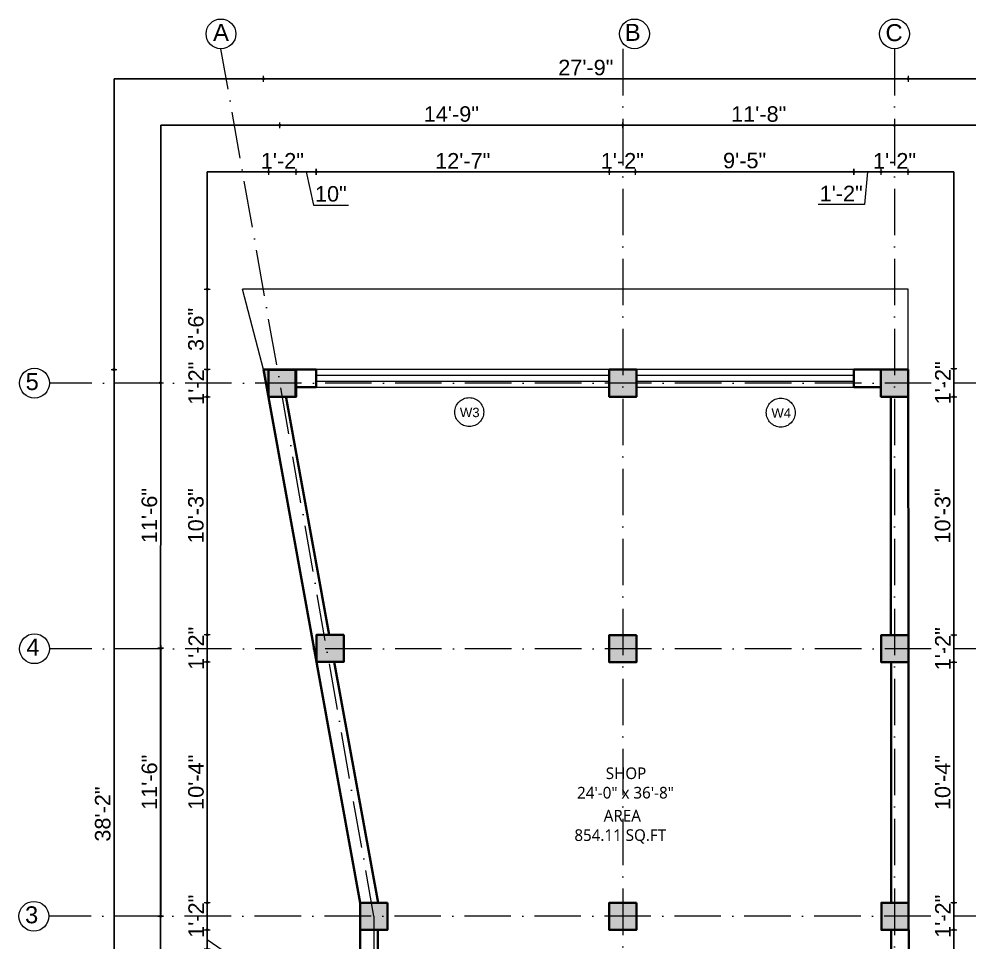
# Model space of a CAD drawing. Header units: inches. Extents: x 2670288 to 2672693, y 789942 to 794071.
# Drawn here: x 2670917.9 to 2671408, y 791451.3 to 791927.9 of the extents above; entities that cross this region are included whole.
import ezdxf

# ---------------------------------------------------------------- set-up
doc = ezdxf.new("R2010")
doc.units = ezdxf.units.IN
doc.header["$MEASUREMENT"] = 0
doc.header["$PDMODE"] = 99
for name, pattern in [('ACAD_ISO04W100', [30, 24, -3, 0, -3]), ('ACAD_ISO10W100', [18, 12, -3, 0, -3]), ('SOLID', [0])]:
    doc.linetypes.add(name, pattern=pattern)
for name, color, linetype, lineweight in [('CENTER  LINE RA', 10, 'ACAD_ISO04W100', 18), ('CONC. OUTLINE RA', 150, 'Continuous', 40), ('DOOR-WIN RA', 3, 'Continuous', 20), ('Hatch', 254, 'Continuous', 9), ('stair EA', 132, 'Continuous', 5), ('TEXT RA', 254, 'Continuous', 20), ('TEXTURE EA', 8, 'ACAD_ISO10W100', 9), ('wall EA', 24, 'Continuous', 40)]:
    doc.layers.add(name, color=color, linetype=linetype, lineweight=lineweight)
for name, color, linetype in [('HACTH', 7, 'Continuous'), ('lettring', 7, 'Continuous'), ('text EA', 7, 'Continuous')]:
    doc.layers.add(name, color=color, linetype=linetype)
doc.styles.add('DIM 8', font='arial.ttf', dxfattribs={"height": 8})
doc.styles.add('MtXpl_Trebuchet_MS', font='trebuc.ttf')
doc.styles.get("Standard").update_dxf_attribs({"font": 'arial.ttf'})
doc.dimstyles.new('Copy of DIM 8', dxfattribs={"dimtxt": 8, "dimasz": 1, "dimexe": 6, "dimexo": 18, "dimgap": 1.6875, "dimtad": 1, "dimdec": 0, "dimzin": 3, "dimdsep": 46, "dimlunit": 4, "dimtxsty": 'DIM 8', "dimblk": 'dot 2', "dimcen": 0.09375, "dimse1": 1, "dimse2": 1, "dimclrd": 1, "dimclre": 1, "dimclrt": 256, "dimadec": 0, "dimazin": 0, "dimtfac": 0.75, "dimtdec": 0, "dimtix": 1, "dimtmove": 1, "dimatfit": 3, "dimldrblk": 'DOT', "dimfxl": 1, "dimtolj": 1, "dimtzin": 0, "dimlwd": 9, "dimlwe": 9, "dimarcsym": 0})

# ---------------------------------------------------------------- blocks, each defined once
blk = doc.blocks.new('dot1')
at = {"layer": 'Hatch'}
h = blk.add_hatch(color=256, dxfattribs=at)
edge = h.paths.add_edge_path()
edge.add_arc((0, 0), 1, 0, 360)
for p, q in [((3, 0), (-3, 0)), ((0, 3), (0, -3))]:
    blk.add_line(p, q, dxfattribs=at)
blk.add_circle((0, 0), 1, dxfattribs=at)
blk = doc.blocks.new('dot 2')
at = {"layer": 'Hatch', "xscale": 0.5, "yscale": 0.5, "zscale": 0.5}
blk.add_blockref('dot1', (0, 0), dxfattribs=at)
blk = doc.blocks.new('*D1734')
at = {"layer": 'Defpoints', "color": 0, "transparency": 16777216}
for p in [(2671060.91, 791849.04), (2671046.61, 791732.97), (2671060.91, 791732.97)]:
    blk.add_point(p, dxfattribs=at)
at = {"layer": 'lettring', "color": 1, "lineweight": 9, "transparency": 16777216}
for p, q in [((2671045.61, 791849.04), (2671044.61, 791849.04)), ((2671046.61, 791849.04), (2671060.91, 791849.04)), ((2671061.91, 791849.04), (2671062.91, 791849.04))]:
    blk.add_line(p, q, dxfattribs=at)
blk.add_blockref('dot 2', (2671046.61, 791849.04), dxfattribs=at)
at = {"layer": 'lettring', "color": 1, "lineweight": 9, "transparency": 16777216, "rotation": 180}
blk.add_blockref('dot 2', (2671060.91, 791849.04), dxfattribs=at)
at = {"layer": 'lettring', "transparency": 16777216, "insert": (2671053.76, 791854.74), "char_height": 8, "attachment_point": 5, "style": 'DIM 8'}
blk.add_mtext('\\A1;1\'-2"', dxfattribs=at)
blk = doc.blocks.new('_Dot')
at = {"color": 0, "linetype": 'ByBlock', "lineweight": -2}
blk.add_line((-0.5, 0), (-1, 0), dxfattribs=at)
at = {"color": 0, "linetype": 'ByBlock', "const_width": 0.5}
blk.add_lwpolyline([(-0.25, 0, 1), (0.25, 0, 1)], format="xyb", close=True, dxfattribs=at)
blk = doc.blocks.new('*D1735')
at = {"layer": 'Defpoints', "color": 0, "transparency": 16777216}
for p in [(2671071.23, 791849.04), (2671071.23, 791747.04), (2671060.91, 791732.97)]:
    blk.add_point(p, dxfattribs=at)
at = {"layer": 'lettring', "color": 1, "lineweight": 9, "transparency": 16777216}
for p, q in [((2671061.91, 791849.04), (2671070.23, 791849.04)), ((2671066.07, 791849.04), (2671069.76, 791831.86)), ((2671069.76, 791831.86), (2671087.8, 791831.86))]:
    blk.add_line(p, q, dxfattribs=at)
at = {"layer": 'lettring', "color": 1, "lineweight": 9, "transparency": 16777216, "rotation": 180}
blk.add_blockref('dot 2', (2671060.91, 791849.04), dxfattribs=at)
at = {"layer": 'lettring', "color": 1, "lineweight": 9, "transparency": 16777216}
blk.add_blockref('dot 2', (2671071.23, 791849.04), dxfattribs=at)
at = {"layer": 'lettring', "transparency": 16777216, "insert": (2671078.78, 791837.63), "char_height": 8, "attachment_point": 5, "style": 'DIM 8'}
blk.add_mtext('\\A1;10"', dxfattribs=at)
blk = doc.blocks.new('*D1737')
at = {"layer": 'Defpoints', "color": 0, "transparency": 16777216}
for p in [(2671235.91, 791849.04), (2671222.41, 791747.04), (2671235.91, 791747.04)]:
    blk.add_point(p, dxfattribs=at)
at = {"layer": 'lettring', "color": 1, "lineweight": 9, "transparency": 16777216}
for p, q in [((2671221.41, 791849.04), (2671220.41, 791849.04)), ((2671222.41, 791849.04), (2671235.91, 791849.04)), ((2671236.91, 791849.04), (2671237.91, 791849.04))]:
    blk.add_line(p, q, dxfattribs=at)
blk.add_blockref('dot 2', (2671222.41, 791849.04), dxfattribs=at)
at = {"layer": 'lettring', "color": 1, "lineweight": 9, "transparency": 16777216, "rotation": 180}
blk.add_blockref('dot 2', (2671235.91, 791849.04), dxfattribs=at)
at = {"layer": 'lettring', "transparency": 16777216, "insert": (2671229.16, 791854.74), "char_height": 8, "attachment_point": 5, "style": 'DIM 8'}
blk.add_mtext('\\A1;1\'-2"', dxfattribs=at)
blk = doc.blocks.new('*D1738')
at = {"layer": 'Defpoints', "color": 0, "transparency": 16777216}
for p in [(2671348.61, 791849.04), (2671235.91, 791747.04), (2671348.61, 791747.04)]:
    blk.add_point(p, dxfattribs=at)
at = {"layer": 'lettring', "color": 1, "lineweight": 9, "transparency": 16777216}
blk.add_line((2671236.91, 791849.04), (2671347.61, 791849.04), dxfattribs=at)
at = {"layer": 'lettring', "color": 1, "lineweight": 9, "transparency": 16777216, "rotation": 180}
blk.add_blockref('dot 2', (2671235.91, 791849.04), dxfattribs=at)
at = {"layer": 'lettring', "color": 1, "lineweight": 9, "transparency": 16777216}
blk.add_blockref('dot 2', (2671348.61, 791849.04), dxfattribs=at)
at = {"layer": 'lettring', "transparency": 16777216, "insert": (2671292.26, 791854.81), "char_height": 8, "attachment_point": 5, "style": 'DIM 8'}
blk.add_mtext('\\A1;9\'-5"', dxfattribs=at)
blk = doc.blocks.new('*D1739')
at = {"layer": 'Defpoints', "color": 0, "transparency": 16777216}
for p in [(2671362.61, 791849.04), (2671348.61, 791747.04), (2671362.61, 791747.04)]:
    blk.add_point(p, dxfattribs=at)
at = {"layer": 'lettring', "color": 1, "lineweight": 9, "transparency": 16777216}
for p, q in [((2671349.61, 791849.04), (2671361.61, 791849.04)), ((2671355.61, 791849.04), (2671354.05, 791832.18)), ((2671354.05, 791832.18), (2671330.16, 791832.18))]:
    blk.add_line(p, q, dxfattribs=at)
at = {"layer": 'lettring', "color": 1, "lineweight": 9, "transparency": 16777216, "rotation": 180}
blk.add_blockref('dot 2', (2671348.61, 791849.04), dxfattribs=at)
at = {"layer": 'lettring', "color": 1, "lineweight": 9, "transparency": 16777216}
blk.add_blockref('dot 2', (2671362.61, 791849.04), dxfattribs=at)
at = {"layer": 'lettring', "transparency": 16777216, "insert": (2671342.1, 791837.88), "char_height": 8, "attachment_point": 5, "style": 'DIM 8'}
blk.add_mtext('\\A1;1\'-2"', dxfattribs=at)
blk = doc.blocks.new('*D1740')
at = {"layer": 'Defpoints', "color": 0, "transparency": 16777216}
for p in [(2671376.61, 791849.04), (2671362.61, 791747.04), (2671376.61, 791747.05)]:
    blk.add_point(p, dxfattribs=at)
at = {"layer": 'lettring', "color": 1, "lineweight": 9, "transparency": 16777216}
for p, q in [((2671361.61, 791849.04), (2671360.61, 791849.04)), ((2671362.61, 791849.04), (2671376.61, 791849.04)), ((2671377.61, 791849.04), (2671378.61, 791849.04))]:
    blk.add_line(p, q, dxfattribs=at)
blk.add_blockref('dot 2', (2671362.61, 791849.04), dxfattribs=at)
at = {"layer": 'lettring', "color": 1, "lineweight": 9, "transparency": 16777216, "rotation": 180}
blk.add_blockref('dot 2', (2671376.61, 791849.04), dxfattribs=at)
at = {"layer": 'lettring', "transparency": 16777216, "insert": (2671369.61, 791854.74), "char_height": 8, "attachment_point": 5, "style": 'DIM 8'}
blk.add_mtext('\\A1;1\'-2"', dxfattribs=at)
blk = doc.blocks.new('*D1741')
at = {"layer": 'Defpoints', "color": 0, "transparency": 16777216}
for p in [(2671229.42, 791873.04), (2671052.47, 791740.05), (2671229.41, 791740.04)]:
    blk.add_point(p, dxfattribs=at)
at = {"layer": 'lettring', "color": 1, "lineweight": 9, "transparency": 16777216}
blk.add_line((2671053.48, 791873.04), (2671228.42, 791873.04), dxfattribs=at)
for p, rotation in [((2671052.48, 791873.04), 179.9976041747528), ((2671229.42, 791873.04), 359.9976041747528)]:
    blk.add_blockref('dot 2', p, dxfattribs=dict(at, rotation=rotation))
at = {"layer": 'lettring', "transparency": 16777216, "insert": (2671140.95, 791878.81), "char_height": 8, "attachment_point": 5, "rotation": 359.9976, "style": 'DIM 8'}
blk.add_mtext('\\A1;14\'-9"', dxfattribs=at)
blk = doc.blocks.new('*D1742')
at = {"layer": 'Defpoints', "color": 0, "transparency": 16777216}
for p in [(2671369.62, 791873.03), (2671229.41, 791740.04), (2671369.61, 791740.05)]:
    blk.add_point(p, dxfattribs=at)
at = {"layer": 'lettring', "color": 1, "lineweight": 9, "transparency": 16777216}
blk.add_line((2671230.42, 791873.04), (2671368.62, 791873.03), dxfattribs=at)
for p, rotation in [((2671229.42, 791873.04), 179.9976041747529), ((2671369.62, 791873.03), 359.9976041747529)]:
    blk.add_blockref('dot 2', p, dxfattribs=dict(at, rotation=rotation))
at = {"layer": 'lettring', "transparency": 16777216, "insert": (2671299.52, 791878.8), "char_height": 8, "attachment_point": 5, "rotation": 359.9976, "style": 'DIM 8'}
blk.add_mtext('\\A1;11\'-8"', dxfattribs=at)
blk = doc.blocks.new('*D1743')
at = {"layer": 'Defpoints', "color": 0, "transparency": 16777216}
for p in [(2671376.61, 791897.04), (2671044.06, 791747), (2671376.61, 791747.34)]:
    blk.add_point(p, dxfattribs=at)
at = {"layer": 'lettring', "color": 1, "lineweight": 9, "transparency": 16777216}
blk.add_line((2671045.06, 791897.04), (2671375.61, 791897.04), dxfattribs=at)
at = {"layer": 'lettring', "color": 1, "lineweight": 9, "transparency": 16777216, "rotation": 180}
blk.add_blockref('dot 2', (2671044.06, 791897.04), dxfattribs=at)
at = {"layer": 'lettring', "color": 1, "lineweight": 9, "transparency": 16777216}
blk.add_blockref('dot 2', (2671376.61, 791897.04), dxfattribs=at)
at = {"layer": 'lettring', "transparency": 16777216, "insert": (2671210.33, 791902.81), "char_height": 8, "attachment_point": 5, "style": 'DIM 8'}
blk.add_mtext('\\A1;27\'-9"', dxfattribs=at)
blk = doc.blocks.new('*D1744')
at = {"layer": 'Defpoints', "color": 0, "transparency": 16777216}
for p in [(2671033.18, 791788.54), (2671014.95, 791747), (2671044.06, 791747)]:
    blk.add_point(p, dxfattribs=at)
at = {"layer": 'lettring', "color": 1, "lineweight": 9, "transparency": 16777216}
blk.add_line((2671014.95, 791787.54), (2671014.95, 791748), dxfattribs=at)
for p, rotation in [((2671014.95, 791788.54), 90), ((2671014.95, 791747), 270)]:
    blk.add_blockref('dot 2', p, dxfattribs=dict(at, rotation=rotation))
at = {"layer": 'lettring', "transparency": 16777216, "insert": (2671009.18, 791767.77), "char_height": 8, "attachment_point": 5, "rotation": 90, "style": 'DIM 8'}
blk.add_mtext('\\A1;3\'-6"', dxfattribs=at)
blk = doc.blocks.new('*D1745')
at = {"layer": 'Defpoints', "color": 0, "transparency": 16777216}
for p in [(2671044.06, 791747), (2671014.95, 791732.97), (2671046.61, 791732.97)]:
    blk.add_point(p, dxfattribs=at)
at = {"layer": 'lettring', "color": 1, "lineweight": 9, "transparency": 16777216}
for p, q in [((2671014.95, 791748), (2671014.95, 791749)), ((2671014.95, 791747), (2671014.95, 791732.97)), ((2671014.95, 791731.97), (2671014.95, 791730.97))]:
    blk.add_line(p, q, dxfattribs=at)
for p, rotation in [((2671014.95, 791747), 270), ((2671014.95, 791732.97), 90)]:
    blk.add_blockref('dot 2', p, dxfattribs=dict(at, rotation=rotation))
at = {"layer": 'lettring', "transparency": 16777216, "insert": (2671009.25, 791739.98), "char_height": 8, "attachment_point": 5, "rotation": 90, "style": 'DIM 8'}
blk.add_mtext('\\A1;1\'-2"', dxfattribs=at)
blk = doc.blocks.new('*D1746')
at = {"layer": 'Defpoints', "color": 0, "transparency": 16777216}
for p in [(2671046.61, 791732.97), (2671014.95, 791610.26), (2671071.42, 791610.26)]:
    blk.add_point(p, dxfattribs=at)
at = {"layer": 'lettring', "color": 1, "lineweight": 9, "transparency": 16777216}
blk.add_line((2671014.95, 791731.97), (2671014.95, 791611.26), dxfattribs=at)
for p, rotation in [((2671014.95, 791732.97), 90), ((2671014.95, 791610.26), 270)]:
    blk.add_blockref('dot 2', p, dxfattribs=dict(at, rotation=rotation))
at = {"layer": 'lettring', "transparency": 16777216, "insert": (2671009.18, 791671.62), "char_height": 8, "attachment_point": 5, "rotation": 90, "style": 'DIM 8'}
blk.add_mtext('\\A1;10\'-3"', dxfattribs=at)
blk = doc.blocks.new('*D1747')
at = {"layer": 'Defpoints', "color": 0, "transparency": 16777216}
for p in [(2671071.42, 791610.26), (2671014.99, 791596.26), (2671071.42, 791596.26)]:
    blk.add_point(p, dxfattribs=at)
at = {"layer": 'lettring', "color": 1, "lineweight": 9, "transparency": 16777216}
for p, q in [((2671014.99, 791611.26), (2671014.99, 791612.26)), ((2671014.99, 791610.26), (2671014.99, 791596.26)), ((2671014.99, 791595.26), (2671014.99, 791594.26))]:
    blk.add_line(p, q, dxfattribs=at)
for p, rotation in [((2671014.99, 791610.26), 270), ((2671014.99, 791596.26), 90)]:
    blk.add_blockref('dot 2', p, dxfattribs=dict(at, rotation=rotation))
at = {"layer": 'lettring', "transparency": 16777216, "insert": (2671009.29, 791603.26), "char_height": 8, "attachment_point": 5, "rotation": 90, "style": 'DIM 8'}
blk.add_mtext('\\A1;1\'-2"', dxfattribs=at)
blk = doc.blocks.new('*D1748')
at = {"layer": 'Defpoints', "color": 0, "transparency": 16777216}
for p in [(2671071.42, 791596.26), (2671014.99, 791472.05), (2671093.96, 791472.05)]:
    blk.add_point(p, dxfattribs=at)
at = {"layer": 'lettring', "color": 1, "lineweight": 9, "transparency": 16777216}
blk.add_line((2671014.99, 791595.26), (2671014.99, 791473.05), dxfattribs=at)
for p, rotation in [((2671014.99, 791596.26), 90), ((2671014.99, 791472.05), 270)]:
    blk.add_blockref('dot 2', p, dxfattribs=dict(at, rotation=rotation))
at = {"layer": 'lettring', "transparency": 16777216, "insert": (2671009.22, 791534.16), "char_height": 8, "attachment_point": 5, "rotation": 90, "style": 'DIM 8'}
blk.add_mtext('\\A1;10\'-4"', dxfattribs=at)
blk = doc.blocks.new('*D1749')
at = {"layer": 'Defpoints', "color": 0, "transparency": 16777216}
for p in [(2671093.96, 791472.05), (2671014.95, 791458.05), (2671093.96, 791458.05)]:
    blk.add_point(p, dxfattribs=at)
at = {"layer": 'lettring', "color": 1, "lineweight": 9, "transparency": 16777216}
for p, q in [((2671014.95, 791473.05), (2671014.95, 791474.05)), ((2671014.95, 791472.05), (2671014.95, 791458.05)), ((2671014.95, 791457.05), (2671014.95, 791456.05))]:
    blk.add_line(p, q, dxfattribs=at)
for p, rotation in [((2671014.95, 791472.05), 270), ((2671014.95, 791458.05), 90)]:
    blk.add_blockref('dot 2', p, dxfattribs=dict(at, rotation=rotation))
at = {"layer": 'lettring', "transparency": 16777216, "insert": (2671009.25, 791465.05), "char_height": 8, "attachment_point": 5, "rotation": 90, "style": 'DIM 8'}
blk.add_mtext('\\A1;1\'-2"', dxfattribs=at)
blk = doc.blocks.new('*D1750')
at = {"layer": 'Defpoints', "color": 0, "transparency": 16777216}
for p in [(2671093.96, 791458.05), (2671014.95, 791448.05), (2671093.96, 791448.05)]:
    blk.add_point(p, dxfattribs=at)
at = {"layer": 'lettring', "color": 1, "lineweight": 9, "transparency": 16777216}
for p, q in [((2671014.95, 791457.05), (2671014.95, 791449.05)), ((2671014.95, 791453.05), (2671028.21, 791444.03)), ((2671028.21, 791444.03), (2671028.21, 791425.99))]:
    blk.add_line(p, q, dxfattribs=at)
for p, rotation in [((2671014.95, 791458.05), 90), ((2671014.95, 791448.05), 270)]:
    blk.add_blockref('dot 2', p, dxfattribs=dict(at, rotation=rotation))
at = {"layer": 'lettring', "transparency": 16777216, "insert": (2671022.44, 791435.01), "char_height": 8, "attachment_point": 5, "rotation": 90, "style": 'DIM 8'}
blk.add_mtext('\\A1;10"', dxfattribs=at)
blk = doc.blocks.new('*D1756')
at = {"layer": 'Defpoints', "color": 0, "transparency": 16777216}
for p in [(2671053.1, 791740.19), (2670990.93, 791603.26), (2671078.42, 791603.26)]:
    blk.add_point(p, dxfattribs=at)
at = {"layer": 'lettring', "color": 1, "lineweight": 9, "transparency": 16777216}
blk.add_line((2670990.93, 791739.19), (2670990.93, 791604.26), dxfattribs=at)
for p, rotation in [((2670990.93, 791740.19), 90), ((2670990.93, 791603.26), 270)]:
    blk.add_blockref('dot 2', p, dxfattribs=dict(at, rotation=rotation))
at = {"layer": 'lettring', "transparency": 16777216, "insert": (2670985.16, 791671.73), "char_height": 8, "attachment_point": 5, "rotation": 90, "style": 'DIM 8'}
blk.add_mtext('\\A1;11\'-6"', dxfattribs=at)
blk = doc.blocks.new('*D1757')
at = {"layer": 'Defpoints', "color": 0, "transparency": 16777216}
for p in [(2671078.42, 791603.26), (2670990.97, 791465.04), (2671100.96, 791465.04)]:
    blk.add_point(p, dxfattribs=at)
at = {"layer": 'lettring', "color": 1, "lineweight": 9, "transparency": 16777216}
blk.add_line((2670990.97, 791602.26), (2670990.97, 791466.04), dxfattribs=at)
for p, rotation in [((2670990.97, 791603.26), 90), ((2670990.97, 791465.04), 270)]:
    blk.add_blockref('dot 2', p, dxfattribs=dict(at, rotation=rotation))
at = {"layer": 'lettring', "transparency": 16777216, "insert": (2670985.2, 791534.15), "char_height": 8, "attachment_point": 5, "rotation": 90, "style": 'DIM 8'}
blk.add_mtext('\\A1;11\'-6"', dxfattribs=at)
blk = doc.blocks.new('*D1758')
at = {"layer": 'Defpoints', "color": 0, "transparency": 16777216}
for p in [(2671100.96, 791465.04), (2670990.93, 791295.55), (2671100.96, 791295.55)]:
    blk.add_point(p, dxfattribs=at)
at = {"layer": 'lettring', "color": 1, "lineweight": 9, "transparency": 16777216}
blk.add_line((2670990.93, 791464.04), (2670990.93, 791296.55), dxfattribs=at)
for p, rotation in [((2670990.93, 791465.04), 90), ((2670990.93, 791295.55), 270)]:
    blk.add_blockref('dot 2', p, dxfattribs=dict(at, rotation=rotation))
at = {"layer": 'lettring', "transparency": 16777216, "insert": (2670985.23, 791380.29), "char_height": 8, "attachment_point": 5, "rotation": 90, "style": 'DIM 8'}
blk.add_mtext('\\A1;14\'-1"', dxfattribs=at)
blk = doc.blocks.new('*D1760')
at = {"layer": 'Defpoints', "color": 0, "transparency": 16777216}
for p in [(2671044.06, 791747), (2670966.88, 791288.55), (2671093.96, 791288.55)]:
    blk.add_point(p, dxfattribs=at)
at = {"layer": 'lettring', "color": 1, "lineweight": 9, "transparency": 16777216}
blk.add_line((2670966.88, 791746), (2670966.88, 791289.55), dxfattribs=at)
for p, rotation in [((2670966.88, 791747), 90), ((2670966.88, 791288.55), 270)]:
    blk.add_blockref('dot 2', p, dxfattribs=dict(at, rotation=rotation))
at = {"layer": 'lettring', "transparency": 16777216, "insert": (2670961.11, 791517.78), "char_height": 8, "attachment_point": 5, "rotation": 90, "style": 'DIM 8'}
blk.add_mtext('\\A1;38\'-2"', dxfattribs=at)
blk = doc.blocks.new('*D1761')
at = {"layer": 'Defpoints', "color": 0, "transparency": 16777216}
for p in [(2671376.61, 791747.34), (2671376.63, 791733.05), (2671400.22, 791733.05)]:
    blk.add_point(p, dxfattribs=at)
at = {"layer": 'lettring', "color": 1, "lineweight": 9, "transparency": 16777216}
for p, q in [((2671400.22, 791748.34), (2671400.22, 791749.34)), ((2671400.22, 791747.34), (2671400.22, 791733.05)), ((2671400.22, 791732.05), (2671400.22, 791731.05))]:
    blk.add_line(p, q, dxfattribs=at)
for p, rotation in [((2671400.22, 791747.34), 270), ((2671400.22, 791733.05), 90)]:
    blk.add_blockref('dot 2', p, dxfattribs=dict(at, rotation=rotation))
at = {"layer": 'lettring', "transparency": 16777216, "insert": (2671394.51, 791740.2), "char_height": 8, "attachment_point": 5, "rotation": 90, "style": 'DIM 8'}
blk.add_mtext('\\A1;1\'-2"', dxfattribs=at)
blk = doc.blocks.new('*D1762')
at = {"layer": 'Defpoints', "color": 0, "transparency": 16777216}
for p in [(2671376.63, 791733.05), (2671376.75, 791610.05), (2671400.22, 791610.05)]:
    blk.add_point(p, dxfattribs=at)
at = {"layer": 'lettring', "color": 1, "lineweight": 9, "transparency": 16777216}
blk.add_line((2671400.22, 791732.05), (2671400.22, 791611.05), dxfattribs=at)
for p, rotation in [((2671400.22, 791733.05), 90), ((2671400.22, 791610.05), 270)]:
    blk.add_blockref('dot 2', p, dxfattribs=dict(at, rotation=rotation))
at = {"layer": 'lettring', "transparency": 16777216, "insert": (2671394.44, 791671.55), "char_height": 8, "attachment_point": 5, "rotation": 90, "style": 'DIM 8'}
blk.add_mtext('\\A1;10\'-3"', dxfattribs=at)
blk = doc.blocks.new('*D1763')
at = {"layer": 'Defpoints', "color": 0, "transparency": 16777216}
for p in [(2671376.75, 791610.05), (2671376.76, 791596.05), (2671400.22, 791596.05)]:
    blk.add_point(p, dxfattribs=at)
at = {"layer": 'lettring', "color": 1, "lineweight": 9, "transparency": 16777216}
for p, q in [((2671400.22, 791611.05), (2671400.22, 791612.05)), ((2671400.22, 791610.05), (2671400.22, 791596.05)), ((2671400.22, 791595.05), (2671400.22, 791594.05))]:
    blk.add_line(p, q, dxfattribs=at)
for p, rotation in [((2671400.22, 791610.05), 270), ((2671400.22, 791596.05), 90)]:
    blk.add_blockref('dot 2', p, dxfattribs=dict(at, rotation=rotation))
at = {"layer": 'lettring', "transparency": 16777216, "insert": (2671394.51, 791603.05), "char_height": 8, "attachment_point": 5, "rotation": 90, "style": 'DIM 8'}
blk.add_mtext('\\A1;1\'-2"', dxfattribs=at)
blk = doc.blocks.new('*D1764')
at = {"layer": 'Defpoints', "color": 0, "transparency": 16777216}
for p in [(2671376.76, 791596.05), (2671376.87, 791472.04), (2671400.22, 791472.04)]:
    blk.add_point(p, dxfattribs=at)
at = {"layer": 'lettring', "color": 1, "lineweight": 9, "transparency": 16777216}
blk.add_line((2671400.22, 791595.05), (2671400.22, 791473.04), dxfattribs=at)
for p, rotation in [((2671400.22, 791596.05), 90), ((2671400.22, 791472.04), 270)]:
    blk.add_blockref('dot 2', p, dxfattribs=dict(at, rotation=rotation))
at = {"layer": 'lettring', "transparency": 16777216, "insert": (2671394.45, 791534.04), "char_height": 8, "attachment_point": 5, "rotation": 90, "style": 'DIM 8'}
blk.add_mtext('\\A1;10\'-4"', dxfattribs=at)
blk = doc.blocks.new('*D1765')
at = {"layer": 'Defpoints', "color": 0, "transparency": 16777216}
for p in [(2671376.87, 791472.04), (2671376.91, 791458.04), (2671400.22, 791458.04)]:
    blk.add_point(p, dxfattribs=at)
at = {"layer": 'lettring', "color": 1, "lineweight": 9, "transparency": 16777216}
for p, q in [((2671400.22, 791473.04), (2671400.22, 791474.04)), ((2671400.22, 791472.04), (2671400.22, 791458.04)), ((2671400.22, 791457.04), (2671400.22, 791456.04))]:
    blk.add_line(p, q, dxfattribs=at)
for p, rotation in [((2671400.22, 791472.04), 270), ((2671400.22, 791458.04), 90)]:
    blk.add_blockref('dot 2', p, dxfattribs=dict(at, rotation=rotation))
at = {"layer": 'lettring', "transparency": 16777216, "insert": (2671394.51, 791465.04), "char_height": 8, "attachment_point": 5, "rotation": 90, "style": 'DIM 8'}
blk.add_mtext('\\A1;1\'-2"', dxfattribs=at)
blk = doc.blocks.new('*D1766')
at = {"layer": 'Defpoints', "color": 0, "transparency": 16777216}
for p in [(2671376.91, 791458.04), (2671376.91, 791302.55), (2671400.22, 791302.55)]:
    blk.add_point(p, dxfattribs=at)
at = {"layer": 'lettring', "color": 1, "lineweight": 9, "transparency": 16777216}
blk.add_line((2671400.22, 791457.04), (2671400.22, 791303.55), dxfattribs=at)
for p, rotation in [((2671400.22, 791458.04), 90), ((2671400.22, 791302.55), 270)]:
    blk.add_blockref('dot 2', p, dxfattribs=dict(at, rotation=rotation))
at = {"layer": 'lettring', "transparency": 16777216, "insert": (2671394.51, 791380.29), "char_height": 8, "attachment_point": 5, "rotation": 90, "style": 'DIM 8'}
blk.add_mtext('\\A1;12\'-11"', dxfattribs=at)
blk = doc.blocks.new('*D1770')
at = {"layer": 'Defpoints', "color": 0, "transparency": 16777216}
for p in [(2671369.61, 791740.05), (2671369.61, 791603.05), (2671424.2, 791603.05)]:
    blk.add_point(p, dxfattribs=at)
at = {"layer": 'lettring', "color": 1, "lineweight": 9, "transparency": 16777216}
blk.add_line((2671424.2, 791739.05), (2671424.2, 791604.05), dxfattribs=at)
for p, rotation in [((2671424.2, 791740.05), 90), ((2671424.2, 791603.05), 270)]:
    blk.add_blockref('dot 2', p, dxfattribs=dict(at, rotation=rotation))
at = {"layer": 'lettring', "transparency": 16777216, "insert": (2671418.43, 791671.55), "char_height": 8, "attachment_point": 5, "rotation": 90, "style": 'DIM 8'}
blk.add_mtext('\\A1;11\'-6"', dxfattribs=at)
blk = doc.blocks.new('*D1771')
at = {"layer": 'Defpoints', "color": 0, "transparency": 16777216}
for p in [(2671369.61, 791603.05), (2671369.61, 791465.04), (2671424.2, 791465.04)]:
    blk.add_point(p, dxfattribs=at)
at = {"layer": 'lettring', "color": 1, "lineweight": 9, "transparency": 16777216}
blk.add_line((2671424.2, 791602.05), (2671424.2, 791466.04), dxfattribs=at)
for p, rotation in [((2671424.2, 791603.05), 90), ((2671424.2, 791465.04), 270)]:
    blk.add_blockref('dot 2', p, dxfattribs=dict(at, rotation=rotation))
at = {"layer": 'lettring', "transparency": 16777216, "insert": (2671418.43, 791534.04), "char_height": 8, "attachment_point": 5, "rotation": 90, "style": 'DIM 8'}
blk.add_mtext('\\A1;11\'-6"', dxfattribs=at)
blk = doc.blocks.new('*D1772')
at = {"layer": 'Defpoints', "color": 0, "transparency": 16777216}
for p in [(2671369.61, 791465.04), (2671369.61, 791295.55), (2671424.2, 791295.55)]:
    blk.add_point(p, dxfattribs=at)
at = {"layer": 'lettring', "color": 1, "lineweight": 9, "transparency": 16777216}
blk.add_line((2671424.2, 791464.04), (2671424.2, 791296.55), dxfattribs=at)
for p, rotation in [((2671424.2, 791465.04), 90), ((2671424.2, 791295.55), 270)]:
    blk.add_blockref('dot 2', p, dxfattribs=dict(at, rotation=rotation))
at = {"layer": 'lettring', "transparency": 16777216, "insert": (2671418.49, 791380.29), "char_height": 8, "attachment_point": 5, "rotation": 90, "style": 'DIM 8'}
blk.add_mtext('\\A1;14\'-1"', dxfattribs=at)

msp = doc.modelspace()

# ---------------------------------------------------------------- hatches: boundary and pattern name
at = {"layer": 'HACTH', "lineweight": 30, "transparency": 33554541}
h = msp.add_hatch(color=256, dxfattribs=at)
h.dxf.hatch_style = 1
h.paths.add_polyline_path([(2671060.91, 791733), (2671060.91, 791747), (2671044.06, 791747), (2671046.61, 791732.97)])
h = msp.add_hatch(color=256, dxfattribs=at)
h.dxf.hatch_style = 1
h.paths.add_polyline_path([(2671060.6, 791732.97), (2671060.6, 791746.97), (2671046.6, 791746.97), (2671046.6, 791732.97)])
h = msp.add_hatch(color=256, dxfattribs=at)
h.dxf.hatch_style = 1
h.paths.add_polyline_path([(2671236.41, 791733.04), (2671236.41, 791747.04), (2671222.41, 791747.04), (2671222.41, 791733.04)])
h = msp.add_hatch(color=256, dxfattribs=at)
h.dxf.hatch_style = 1
h.paths.add_polyline_path([(2671376.61, 791733.05), (2671376.61, 791747.05), (2671362.61, 791747.05), (2671362.61, 791733.05)])
h = msp.add_hatch(color=256, dxfattribs=at)
h.dxf.hatch_style = 1
h.paths.add_polyline_path([(2671085.42, 791596.26), (2671085.42, 791610.26), (2671071.42, 791610.26), (2671071.42, 791596.26)])
h = msp.add_hatch(color=256, dxfattribs=at)
h.dxf.hatch_style = 1
h.paths.add_polyline_path([(2671236.42, 791596.05), (2671236.42, 791610.05), (2671222.42, 791610.05), (2671222.42, 791596.05)])
h = msp.add_hatch(color=256, dxfattribs=at)
h.dxf.hatch_style = 1
h.paths.add_polyline_path([(2671376.76, 791596.05), (2671376.76, 791610.05), (2671362.76, 791610.05), (2671362.76, 791596.05)])
h = msp.add_hatch(color=256, dxfattribs=at)
h.dxf.hatch_style = 1
h.paths.add_polyline_path([(2671107.96, 791458.05), (2671107.96, 791472.05), (2671093.96, 791472.05), (2671093.96, 791458.05)])
h = msp.add_hatch(color=256, dxfattribs=at)
h.dxf.hatch_style = 1
h.paths.add_polyline_path([(2671236.42, 791458.05), (2671236.42, 791472.05), (2671222.42, 791472.05), (2671222.42, 791458.05)])
h = msp.add_hatch(color=256, dxfattribs=at)
h.dxf.hatch_style = 1
h.paths.add_polyline_path([(2671376.87, 791458.04), (2671376.87, 791472.04), (2671362.87, 791472.04), (2671362.87, 791458.04)])

# ---------------------------------------------------------------- linework, layer by layer
at = {"layer": 'CENTER  LINE RA', "linetype": 'ACAD_ISO10W100', "ltscale": 2}
for p, q in [((2671100.96, 791465.05), (2671022.07, 791912.49)), ((2671229.41, 791912.49), (2671229.41, 791023.34)), ((2671369.61, 791912.49), (2671369.61, 791023.34)), ((2671460.78, 791740.05), (2670933.54, 791740.05)), ((2671460.78, 791603.05), (2670933.54, 791603.05)), ((2671460.49, 791465.04), (2670933.25, 791465.04)), ((2671100.96, 791465.05), (2671100.96, 791023.34))]:
    msp.add_line(p, q, dxfattribs=at)
at = {"layer": 'CONC. OUTLINE RA'}
for points in [[(2671060.91, 791747), (2671060.91, 791733), (2671046.61, 791732.97), (2671044.06, 791747)], [(2671060.6, 791746.97), (2671060.6, 791732.97), (2671046.6, 791732.97), (2671046.6, 791746.97)], [(2671236.41, 791747.04), (2671236.41, 791733.04), (2671222.41, 791733.04), (2671222.41, 791747.04)], [(2671376.61, 791747.05), (2671376.61, 791733.05), (2671362.61, 791733.05), (2671362.61, 791747.05)], [(2671085.42, 791610.26), (2671085.42, 791596.26), (2671071.42, 791596.26), (2671071.42, 791610.26)], [(2671236.42, 791610.05), (2671236.42, 791596.05), (2671222.42, 791596.05), (2671222.42, 791610.05)], [(2671376.76, 791610.05), (2671376.76, 791596.05), (2671362.76, 791596.05), (2671362.76, 791610.05)], [(2671107.96, 791472.05), (2671107.96, 791458.05), (2671093.96, 791458.05), (2671093.96, 791472.05)], [(2671236.42, 791472.05), (2671236.42, 791458.05), (2671222.42, 791458.05), (2671222.42, 791472.05)], [(2671376.87, 791472.04), (2671376.87, 791458.04), (2671362.87, 791458.04), (2671362.87, 791472.04)]]:
    msp.add_lwpolyline(points, close=True, dxfattribs=at)
at = {"layer": 'Defpoints'}
for p, q in [((2670966.84, 791035.34), (2670966.97, 791897.04)), ((2670966.97, 791897.04), (2671448.24, 791897.04)), ((2670990.85, 791059.34), (2670990.97, 791873.04)), ((2670990.97, 791873.04), (2671424.24, 791873.04)), ((2671014.85, 791083.34), (2671014.97, 791849.04)), ((2671014.97, 791849.04), (2671400.24, 791849.04)), ((2671400.24, 791849.04), (2671400.12, 791083.34))]:
    msp.add_line(p, q, dxfattribs=at)
at = {"layer": 'DOOR-WIN RA', "linetype": 'SOLID'}
for p, q in [((2671222.41, 791747.04), (2671071.23, 791747.04)), ((2671222.41, 791744.05), (2671071.23, 791744.05)), ((2671348.61, 791747.04), (2671236.41, 791747.04)), ((2671348.61, 791744.05), (2671236.41, 791744.05)), ((2671071.23, 791741.01), (2671222.41, 791741.01)), ((2671236.41, 791741.01), (2671348.61, 791741.01)), ((2671071.23, 791738.01), (2671222.41, 791738.01)), ((2671236.41, 791738.01), (2671348.61, 791738.01))]:
    msp.add_line(p, q, dxfattribs=at)
at = {"layer": 'stair EA'}
for p, q in [((2671044.06, 791747), (2671033.18, 791788.54)), ((2671376.61, 791788.54), (2671033.18, 791788.54)), ((2671376.61, 791746.55), (2671376.61, 791788.54))]:
    msp.add_line(p, q, dxfattribs=at)
at = {"layer": 'TEXTURE EA', "linetype": 'ByBlock', "ltscale": 2}
for centre in [(2671022.07, 791920.18), (2671235.41, 791920.18), (2671369.61, 791920.18), (2670925.85, 791740.05), (2670925.85, 791603.05), (2670925.56, 791465.04)]:
    msp.add_circle(centre, 7.69, dxfattribs=at)
at = {"layer": 'TEXTURE EA', "linetype": 'ACAD_ISO10W100', "ltscale": 4}
for centre in [(2671150.18, 791725.11), (2671310.91, 791724.83)]:
    msp.add_circle(centre, 7.46, dxfattribs=at)
at = {"layer": 'wall EA'}
for p, q in [((2671044.06, 791747), (2671093.96, 791472.05)), ((2671071.23, 791747.04), (2671057.23, 791747.04)), ((2671071.23, 791738.01), (2671071.23, 791747.04)), ((2671348.61, 791747.04), (2671362.61, 791747.05)), ((2671348.61, 791738.01), (2671348.61, 791747.04)), ((2671376.76, 791604.05), (2671376.61, 791747.05)), ((2671071.23, 791738.01), (2671060.91, 791738.01)), ((2671348.61, 791738.01), (2671362.61, 791738.01)), ((2671055.73, 791732.49), (2671077.97, 791610.26)), ((2671367.69, 791733.05), (2671367.69, 791610.05)), ((2671376.87, 791472.04), (2671376.75, 791602.05)), ((2671080.51, 791596.26), (2671103.11, 791472.05)), ((2671367.91, 791596.05), (2671367.91, 791472.04)), ((2671093.96, 791458.05), (2671093.96, 791448.05)), ((2671102.96, 791458.05), (2671102.96, 791448.05)), ((2671367.91, 791302.55), (2671367.91, 791458.04)), ((2671376.91, 791302.55), (2671376.91, 791458.04))]:
    msp.add_line(p, q, dxfattribs=at)

# ---------------------------------------------------------------- texts
at = {"layer": 'text EA'}
for s, p in [('W3', (2671145.35, 791722.5)), ('W4', (2671306.08, 791722.24))]:
    msp.add_text(s, height=4.849, dxfattribs=at).set_placement(p)
at = {"layer": 'text EA', "style": 'MtXpl_Trebuchet_MS'}
for s, p in [('SHOP', (2671220.62, 791535.81)), ('24\'-0" x 36\'-8"', (2671205.82, 791525.79)), ('AREA', (2671219.55, 791513.93)), ('854.11 SQ.FT', (2671204.42, 791503.91))]:
    msp.add_text(s, height=6, dxfattribs=at).set_placement(p)
at = {"layer": 'TEXT RA'}
for s, p in [('A', (2671018.01, 791916.59)), ('B', (2671230.45, 791916.59)), ('C', (2671364.94, 791916.44)), ('5', (2670921.28, 791736.47)), ('4', (2670921.64, 791599.47)), ('3', (2670920.99, 791461.42))]:
    msp.add_text(s, height=8.76, dxfattribs=at).set_placement(p)

# ---------------------------------------------------------------- dimensions: what is measured, and where the dimension line sits
at = {"layer": 'lettring'}
for base, p1, p2, picture, middle in [((2671376.61, 791897.04), (2671044.06, 791747), (2671376.61, 791747.34), '*D1743', (2671210.33, 791902.81)), ((2671060.91, 791849.04), (2671046.61, 791732.97), (2671060.91, 791732.97), '*D1734', (2671053.76, 791854.74)), ((2671235.90967034, 791849.0351233), (2671222.40967034, 791747.04188595), (2671235.90967034, 791747.04188595), '*D1737', (2671229.15967034, 791854.73899437)), ((2671348.61, 791849.04), (2671235.91, 791747.04), (2671348.61, 791747.04), '*D1738', (2671292.26, 791854.81)), ((2671376.61, 791849.04), (2671362.61, 791747.04), (2671376.61, 791747.05), '*D1740', (2671369.61, 791854.74))]:
    dim = msp.add_linear_dim(base=base, p1=p1, p2=p2, dimstyle='Copy of DIM 8', dxfattribs=at)
    dim.commit()
    dim.dimension.update_dxf_attribs({"geometry": picture, "text_midpoint": middle})
dim = msp.add_aligned_dim(p1=(2671052.47, 791740.05), p2=(2671229.41, 791740.04), distance=132.99, dimstyle='Copy of DIM 8', dxfattribs=at)
dim.commit()
dim.dimension.update_dxf_attribs({"geometry": '*D1741', "text_midpoint": (2671140.95, 791878.81)})
for base, p1, p2, angle, picture, middle in [((2671369.62, 791873.03), (2671229.41, 791740.04), (2671369.61, 791740.05), 179.9976, '*D1742', (2671299.52, 791878.8)), ((2671014.95, 791747), (2671033.18, 791788.54), (2671044.06, 791747), 90, '*D1744', (2671009.18, 791767.77)), ((2670966.88, 791288.55), (2671044.06, 791747), (2671093.96, 791288.55), 90, '*D1760', (2670961.11, 791517.78)), ((2671014.95, 791732.97), (2671044.06, 791747), (2671046.61, 791732.97), 90, '*D1745', (2671009.25, 791739.98)), ((2671400.22, 791733.05), (2671376.61, 791747.34), (2671376.63, 791733.05), 90, '*D1761', (2671394.51, 791740.2)), ((2671014.95, 791610.26), (2671046.61, 791732.97), (2671071.42, 791610.26), 90, '*D1746', (2671009.18, 791671.62)), ((2671400.22, 791610.05), (2671376.63, 791733.05), (2671376.75, 791610.05), 90, '*D1762', (2671394.44, 791671.55)), ((2671014.99, 791596.26), (2671071.42, 791610.26), (2671071.42, 791596.26), 90, '*D1747', (2671009.29, 791603.26)), ((2671400.22, 791596.05), (2671376.75, 791610.05), (2671376.76, 791596.05), 90, '*D1763', (2671394.51, 791603.05)), ((2670990.97, 791465.04), (2671078.42, 791603.26), (2671100.96, 791465.04), 90, '*D1757', (2670985.2, 791534.15)), ((2671424.2, 791465.04), (2671369.61, 791603.05), (2671369.61, 791465.04), 90, '*D1771', (2671418.43, 791534.04)), ((2671014.99, 791472.05), (2671071.42, 791596.26), (2671093.96, 791472.05), 90, '*D1748', (2671009.22, 791534.16)), ((2671400.22, 791472.04), (2671376.76, 791596.05), (2671376.87, 791472.04), 90, '*D1764', (2671394.45, 791534.04)), ((2671014.95, 791458.05), (2671093.96, 791472.05), (2671093.96, 791458.05), 90, '*D1749', (2671009.25, 791465.05)), ((2671400.22, 791458.04), (2671376.87, 791472.04), (2671376.91, 791458.04), 90, '*D1765', (2671394.51, 791465.04)), ((2670990.93, 791295.55), (2671100.96, 791465.04), (2671100.96, 791295.55), 90, '*D1758', (2670985.23, 791380.29)), ((2671424.2, 791295.55), (2671369.61, 791465.04), (2671369.61, 791295.55), 90, '*D1772', (2671418.49, 791380.29)), ((2671400.22, 791302.55), (2671376.91, 791458.04), (2671376.91, 791302.55), 90, '*D1766', (2671394.51, 791380.29))]:
    dim = msp.add_linear_dim(base=base, p1=p1, p2=p2, angle=angle, dimstyle='Copy of DIM 8', dxfattribs=at)
    dim.commit()
    dim.dimension.update_dxf_attribs({"geometry": picture, "text_midpoint": middle})
msp.add_linear_dim(base=(2671222.41, 791849.04), p1=(2671071.23, 791747.04), p2=(2671222.41, 791747.04), dimstyle='Copy of DIM 8', dxfattribs=at).render()
for base, p1, p2, picture, middle in [((2671071.23, 791849.04), (2671060.91, 791732.97), (2671071.23, 791747.04), '*D1735', (2671071.45, 791831.86)), ((2671362.61, 791849.04), (2671348.61, 791747.04), (2671362.61, 791747.04), '*D1739', (2671352.36, 791832.18))]:
    dim = msp.add_linear_dim(base=base, p1=p1, p2=p2, dimstyle='Copy of DIM 8', dxfattribs=at)
    dim.commit()
    dim.dimension.update_dxf_attribs({"geometry": picture, "text_midpoint": middle, "dimtype": 160})
msp.add_linear_dim(base=(2671448.22, 791747.05), p1=(2671376.78, 791124.21), p2=(2671376.78, 791747.05), angle=90, dimstyle='Copy of DIM 8', dxfattribs=at).render()
for base, p1, p2, picture, middle in [((2670990.93, 791603.26), (2671053.1, 791740.19), (2671078.42, 791603.26), '*D1756', (2670985.16, 791671.73)), ((2671424.2, 791603.05), (2671369.61, 791740.05), (2671369.61, 791603.05), '*D1770', (2671418.43, 791671.55))]:
    dim = msp.add_linear_dim(base=base, p1=p1, p2=p2, angle=90, text='11\'-6"', dimstyle='Copy of DIM 8', dxfattribs=at)
    dim.commit()
    dim.dimension.update_dxf_attribs({"geometry": picture, "text_midpoint": middle})
dim = msp.add_linear_dim(base=(2671014.95, 791448.05), p1=(2671093.96, 791458.05), p2=(2671093.96, 791448.05), angle=90, dimstyle='Copy of DIM 8', dxfattribs=at)
dim.commit()
dim.dimension.update_dxf_attribs({"geometry": '*D1750', "text_midpoint": (2671028.21, 791442.34), "dimtype": 160})

doc.saveas('drawing.dxf')
